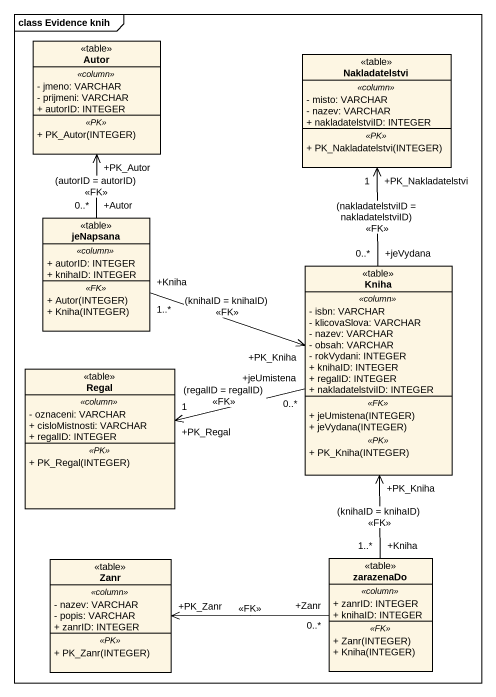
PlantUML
@startuml
mainframe class Evidence knih
hide circle
hide empty members
skinparam classAttributeIconSize 0
class Autor <<table>> {
  .. <<column>> ..
  - jmeno: VARCHAR
  - prijmeni: VARCHAR
  + autorID: INTEGER
  .. <<PK>> ..
  + PK_Autor(INTEGER)
}
class Nakladatelstvi <<table>> {
  .. <<column>> ..
  - misto: VARCHAR
  - nazev: VARCHAR
  + nakladatelstviID: INTEGER
  .. <<PK>> ..
  + PK_Nakladatelstvi(INTEGER)
}
class jeNapsana <<table>> {
  .. <<column>> ..
  + autorID: INTEGER
  + knihaID: INTEGER
  .. <<FK>> ..
  + Autor(INTEGER)
  + Kniha(INTEGER)
}
class Kniha <<table>> {
  .. <<column>> ..
  - isbn: VARCHAR
  - klicovaSlova: VARCHAR
  - nazev: VARCHAR
  - obsah: VARCHAR
  - rokVydani: INTEGER
  + knihaID: INTEGER
  + regalID: INTEGER
  + nakladatelstviID: INTEGER
  .. <<FK>> ..
  + jeUmistena(INTEGER)
  + jeVydana(INTEGER)
  .. <<PK>> ..
  + PK_Kniha(INTEGER)
}
class Regal <<table>> {
  .. <<column>> ..
  - oznaceni: VARCHAR
  + cisloMistnosti: VARCHAR
  + regalID: INTEGER
  .. <<PK>> ..
  + PK_Regal(INTEGER)
}
class Zanr <<table>> {
  .. <<column>> ..
  - nazev: VARCHAR
  - popis: VARCHAR
  + zanrID: INTEGER
  .. <<PK>> ..
  + PK_Zanr(INTEGER)
}
class zarazenaDo <<table>> {
  .. <<column>> ..
  + zanrID: INTEGER
  + knihaID: INTEGER
  .. <<FK>> ..
  + Zanr(INTEGER)
  + Kniha(INTEGER)
}
jeNapsana "+Autor\n0..*" -up-> "+PK_Autor" Autor : (autorID = autorID)\n<<FK>>
jeNapsana "+Kniha\n1..*" -right-> "+PK_Kniha" Kniha : (knihaID = knihaID)\n<<FK>>
Kniha "+jeVydana\n0..*" -up-> "+PK_Nakladatelstvi\n1" Nakladatelstvi : (nakladatelstviID = nakladatelstviID)\n<<FK>>
Kniha "+jeUmistena\n0..*" -left-> "+PK_Regal\n1" Regal : (regalID = regalID)\n<<FK>>
zarazenaDo "+Kniha\n1..*" -up-> "+PK_Kniha" Kniha : (knihaID = knihaID)\n<<FK>>
zarazenaDo "+Zanr\n0..*" -left-> "+PK_Zanr" Zanr : <<FK>>
@enduml
